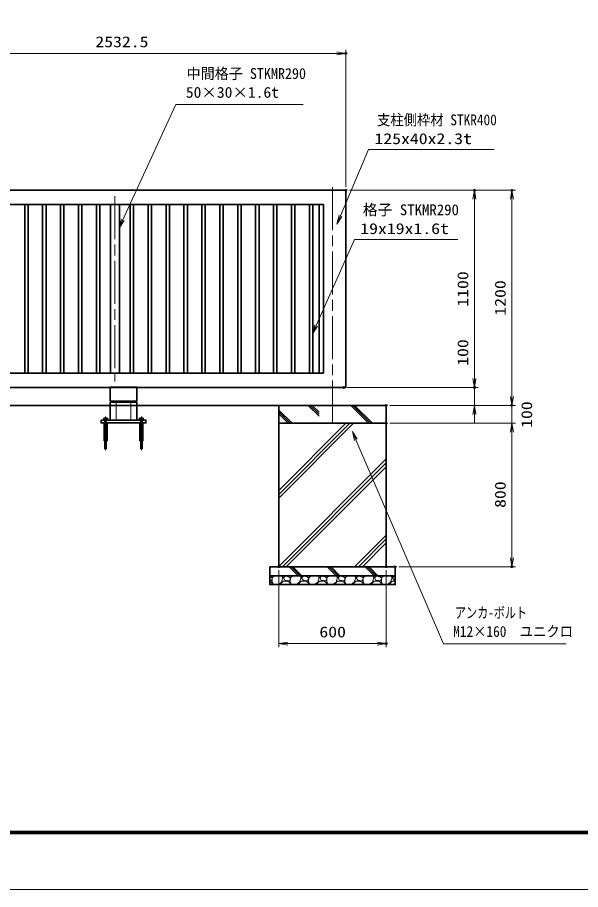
# Model space of a CAD drawing. Units: millimetres at full size. Extents: x -5940 to 5940, y -4200 to 4200.
# Drawn here: x -2782 to 361, y -4200 to 665 of the extents above; entities that cross this region are included whole.
import ezdxf
from ezdxf.enums import TextEntityAlignment as Align

# ---------------------------------------------------------------- set-up
doc = ezdxf.new("R2010")
doc.units = ezdxf.units.MM
doc.header["$LTSCALE"] = 20
doc.header["$PDMODE"] = 32
doc.header["$PDSIZE"] = 10
doc.linetypes.add('DASHED', pattern=[7.5, 6, -1.5])
doc.linetypes.add('USER1', pattern=[18, 12, -1.5, 3, -1.5])
for name, color, linetype, lineweight in [('0-0_D-TTL', 7, 'Continuous', 18), ('0-1_軸線', 200, 'USER1', 15), ('0-2_外形線', 7, 'Continuous', 35), ('0-3_寸法線', 4, 'Continuous', 18), ('0-4_0', 7, 'Continuous', 18), ('0-9_細線', 2, 'Continuous', 35), ('0-A_隠れ線', 140, 'DASHED', 18), ('0-B_ハッチング', 253, 'Continuous', 13)]:
    doc.layers.add(name, color=color, linetype=linetype, lineweight=lineweight)
doc.layers.add('0-5_Defpoints', color=7, linetype='Continuous')
doc.styles.add('ＭＳ ゴシック', font='')
doc.styles.get('ＭＳ ゴシック').set_extended_font_data('MS Gothic')

# ---------------------------------------------------------------- blocks, each defined once
blk = doc.blocks.new('PROFSP005ACXU6')
at = {"layer": '0-2_外形線'}
for p, q in [((12, 166), (12, 0)), ((199.9, 103.9), (12, 103.9)), ((12, -166), (12, 0)), ((216, 0), (216, 180)), ((199.9, -103.9), (12, -103.9))]:
    blk.add_line(p, q, dxfattribs=at)
for points in [[(108, 207.8), (12, 207.8), (12, 166), (0, 166), (0, 0)], [(108, -207.8), (12, -207.8), (12, -166), (0, -166), (0, 0)], [(216, 180), (199.9, 207.8), (108, 207.8)], [(216, 0), (216, -180), (199.9, -207.8), (108, -207.8)]]:
    blk.add_lwpolyline(points, dxfattribs=at)
for centre, radius, start, end in [((124, 155.9), 92, 325.61587, 34.38413), ((-127.9, 0), 343.9, 342.41211, 17.58789), ((124, -155.9), 92, 325.61587, 34.38413)]:
    blk.add_arc(centre, radius, start, end, dxfattribs=at)
blk = doc.blocks.new('A$C7A822601')
at = {"layer": '0-4_0', "rotation": 90}
blk.add_blockref('PROFSP005ACXU6', (0, 0), dxfattribs=at)
blk = doc.blocks.new('A$C6D307EEA')
at = {"layer": '0-1_軸線'}
for p, q in [((-25323.8, 755.6), (-25323.8, -3002)), ((-21323.8, 755.6), (-21323.8, -3002))]:
    blk.add_line(p, q, dxfattribs=at)
at = {"layer": '0-2_外形線'}
for p, q in [((-24823.8, 4048.8), (-24823.8, 2468.8)), ((-24823.8, 4048.8), (-21823.8, 4048.8)), ((-21823.8, 4048.8), (-21823.8, 2468.8)), ((-21823.8, 2468.8), (-24823.8, 2468.8)), ((-21823.8, 2368.8), (-24823.8, 2368.8)), ((-24823.8, 2368.8), (-24823.8, 368.8)), ((-21823.8, 2368.8), (-21823.8, 368.8))]:
    blk.add_line(p, q, dxfattribs=at)
blk.add_lwpolyline([(-25823.8, 368.8), (-20823.8, 368.8), (-20823.8, 48.8), (-25823.8, 48.8)], close=True, dxfattribs=at)
at = {"layer": '0-9_細線'}
for p, q in [((-24149.8, 2468.8), (-24149.8, 2368.8)), ((-22497.8, 2468.8), (-22497.8, 2368.8))]:
    blk.add_line(p, q, dxfattribs=at)
at = {"layer": '0-A_隠れ線'}
for p, q in [((-24149.8, 2368.8), (-24149.8, 368.8)), ((-22497.8, 2368.8), (-22497.8, 368.8)), ((-25443.8, 368.8), (-25443.8, 48.8)), ((-25443.8, 48.8), (-25443.8, -2831.2)), ((-25203.8, 368.8), (-25203.8, 48.8)), ((-25203.8, -2831.2), (-25203.8, 48.8)), ((-21523.8, 48.8), (-21523.8, -1951.2)), ((-21443.8, 368.8), (-21443.8, 48.8)), ((-21203.8, 368.8), (-21203.8, 48.8)), ((-21203.8, -2831.2), (-21203.8, 48.8)), ((-21123.8, -1951.2), (-21123.8, 48.8)), ((-25443.8, -2831.2), (-25203.8, -2831.2)), ((-21523.8, -1951.2), (-21123.8, -1951.2))]:
    blk.add_line(p, q, dxfattribs=at)
for points in [[(-25523.8, 48.8), (-25523.8, -1951.2), (-25123.8, -1951.2), (-25123.8, 48.8)], [(-21443.8, 48.8), (-21443.8, -2831.2), (-21203.8, -2831.2)]]:
    blk.add_lwpolyline(points, dxfattribs=at)
at = {"layer": '0-9_細線'}
for p in [(-25323.8, 368.8), (-21323.8, 368.8)]:
    blk.add_blockref('A$C7A822601', p, dxfattribs=at)
blk = doc.blocks.new('_Open')
at = {"layer": '0-4_0'}
blk.add_line((-20, 3.333), (0, 0), dxfattribs=at)
blk.add_lwpolyline([(-20, -3.333), (0, 0), (-20, 0)], dxfattribs=at)
blk = doc.blocks.new('S37')
at = {"layer": '0-3_寸法線'}
for points in [[(-16267636.7, 54935164.4), (-16281319.1, 54935164.4), (-16291113.7, 54957903.2), (-16291509.3, 54958821.6)], [(-16290960.7, 54957969.2), (-16291509.3, 54958821.6), (-16291266.8, 54957837.3)]]:
    blk.add_lwpolyline(points, dxfattribs=at)
at = {"layer": '0-3_寸法線', "color": 254, "style": 'ＭＳ ゴシック'}
for s, width, p in [('アンカ-ボルト', 0.75, (-16280059.1, 54937661.2)), ('M12×160\u3000ユニクロ', 0.9, (-16280251.1, 54935561.2))]:
    blk.add_text(s, height=1212, dxfattribs=dict(at, width=width)).set_placement(p, align=Align.BOTTOM_LEFT)
blk = doc.blocks.new('S40')
at = {"layer": '0-3_寸法線'}
for points in [[(-16275671.3, 54990297.7), (-16289701.1, 54990297.7), (-16292844.6, 54982898.9), (-16293235.6, 54981978.6)], [(-16292998, 54982964.1), (-16293235.6, 54981978.6), (-16292691.2, 54982833.8)]]:
    blk.add_lwpolyline(points, dxfattribs=at)
at = {"layer": '0-3_寸法線', "color": 254, "style": 'ＭＳ ゴシック'}
for s, width, p in [('支柱側枠材 STKR400', 0.9, (-16288756.1, 54992637)), ('125x40x2.3t', 1.2, (-16289044.1, 54990537))]:
    blk.add_text(s, height=1212, dxfattribs=dict(at, width=width)).set_placement(p, align=Align.BOTTOM_LEFT)
blk = doc.blocks.new('S41')
at = {"layer": '0-3_寸法線'}
for points in [[(-16279730.6, 54980264.1), (-16291283.6, 54980264.1), (-16295558.5, 54970665.4), (-16295965.4, 54969751.9)], [(-16295710.8, 54970733.2), (-16295965.4, 54969751.9), (-16295406.3, 54970597.6)]]:
    blk.add_lwpolyline(points, dxfattribs=at)
at = {"layer": '0-3_寸法線', "color": 254, "style": 'ＭＳ ゴシック'}
blk.add_text('格子 STKMR290', height=1212, dxfattribs=at).set_placement((-16290338.6, 54982603.4), align=Align.BOTTOM_LEFT)
at = {"layer": '0-3_寸法線', "color": 254, "style": 'ＭＳ ゴシック', "width": 1.2}
blk.add_text('19x19x1.6t', height=1212, dxfattribs=at).set_placement((-16290626.6, 54980503.4), align=Align.BOTTOM_LEFT)
blk = doc.blocks.new('S43')
at = {"layer": '0-3_寸法線'}
for points in [[(-16296986, 54995309.2), (-16311206, 54995309.2), (-16317131.3, 54982442.7), (-16317549.6, 54981534.4)], [(-16317282.7, 54982512.4), (-16317549.6, 54981534.4), (-16316979.9, 54982373)]]:
    blk.add_lwpolyline(points, dxfattribs=at)
at = {"layer": '0-3_寸法線', "color": 254, "style": 'ＭＳ ゴシック'}
for s, width, p in [('中間格子 STKMR290', 0.95, (-16310013.2, 54997806)), ('50×30×1.6t', 1.05, (-16310090, 54995706))]:
    blk.add_text(s, height=1212, dxfattribs=dict(at, width=width)).set_placement(p, align=Align.BOTTOM_LEFT)

msp = doc.modelspace()

# ---------------------------------------------------------------- linework, layer by layer
at = {"layer": '0-0_D-TTL'}
for points in [[(-5940, -4200), (5940, -4200), (5940, 4200), (-5940, 4200)], [(-5558.14, 3889.71), (5558.14, 3889.71), (5558.14, -3888.86), (-5558.14, -3888.86)], [(-5554.61, 3886.18), (5554.61, 3886.18), (5554.61, -3885.32), (-5554.61, -3885.32)], [(-5551.07, 3882.64), (5551.07, 3882.64), (5551.07, -3881.79), (-5551.07, -3881.79)], [(-5547.54, 3879.11), (5547.54, 3879.11), (5547.54, -3878.25), (-5547.54, -3878.25)], [(-5544, 3875.57), (5544, 3875.57), (5544, -3874.71), (-5544, -3874.71)]]:
    msp.add_lwpolyline(points, close=True, dxfattribs=at)
at = {"layer": '0-1_軸線'}
for p, q in [((-1023.52, -281.11), (-1023.52, -1617.68)), ((-2237.27, -332.17), (-2237.27, -1366.17))]:
    msp.add_line(p, q, dxfattribs=at)
at = {"layer": '0-2_外形線'}
for p, q in [((-3481.02, -299.17), (-948.52, -299.17)), ((-948.52, -299.17), (-948.52, -1399.17)), ((-3401.02, -379.17), (-1073.52, -379.17)), ((-1073.52, -379.17), (-1073.52, -1319.17)), ((-1073.52, -1319.17), (-3401.02, -1319.17)), ((-948.52, -1399.17), (-3481.02, -1399.17)), ((-3823.52, -1499.17), (-723.52, -1499.17))]:
    msp.add_line(p, q, dxfattribs=at)
for points in [[(-2741.15, -1319.17), (-2722.15, -1319.17), (-2722.15, -379.17), (-2741.15, -379.17)], [(-2641.15, -1319.17), (-2622.15, -1319.17), (-2622.15, -379.17), (-2641.15, -379.17)], [(-2541.15, -1319.17), (-2522.15, -1319.17), (-2522.15, -379.17), (-2541.15, -379.17)], [(-2441.15, -1319.17), (-2422.15, -1319.17), (-2422.15, -379.17), (-2441.15, -379.17)], [(-2341.15, -1319.17), (-2322.15, -1319.17), (-2322.15, -379.17), (-2341.15, -379.17)], [(-2262.27, -1319.17), (-2212.27, -1319.17), (-2212.27, -379.17), (-2262.27, -379.17)], [(-2133.4, -1319.17), (-2152.4, -1319.17), (-2152.4, -379.17), (-2133.4, -379.17)], [(-2033.4, -1319.17), (-2052.4, -1319.17), (-2052.4, -379.17), (-2033.4, -379.17)], [(-1933.4, -1319.17), (-1952.4, -1319.17), (-1952.4, -379.17), (-1933.4, -379.17)], [(-1833.4, -1319.17), (-1852.4, -1319.17), (-1852.4, -379.17), (-1833.4, -379.17)], [(-1733.4, -1319.17), (-1752.4, -1319.17), (-1752.4, -379.17), (-1733.4, -379.17)], [(-1652.4, -1319.17), (-1633.4, -1319.17), (-1633.4, -379.17), (-1652.4, -379.17)], [(-1552.4, -1319.17), (-1533.4, -1319.17), (-1533.4, -379.17), (-1552.4, -379.17)], [(-1452.4, -1319.17), (-1433.4, -1319.17), (-1433.4, -379.17), (-1452.4, -379.17)], [(-1352.4, -1319.17), (-1333.4, -1319.17), (-1333.4, -379.17), (-1352.4, -379.17)], [(-1252.4, -1319.17), (-1233.4, -1319.17), (-1233.4, -379.17), (-1252.4, -379.17)], [(-1152.4, -1319.17), (-1133.4, -1319.17), (-1133.4, -379.17), (-1152.4, -379.17)], [(-1323.52, -1599.17), (-723.52, -1599.17), (-723.52, -1499.17), (-1323.52, -1499.17)], [(-1323.52, -1599.17), (-723.52, -1599.17), (-723.52, -2399.17), (-1323.52, -2399.17)], [(-1373.52, -2399.17), (-673.52, -2399.17), (-673.52, -2449.17), (-1373.52, -2449.17)], [(-673.52, -2449.17), (-1373.52, -2449.17), (-1373.52, -2499.17), (-673.52, -2499.17)]]:
    msp.add_lwpolyline(points, close=True, dxfattribs=at)
at = {"layer": '0-3_寸法線'}
for p, q in [((-3481.02, 464.2), (-948.52, 464.2)), ((-948.52, -279.17), (-948.52, 484.2)), ((-928.52, -299.17), (-211.17, -299.17)), ((-928.52, -299.17), (-2.43, -299.17)), ((-231.17, -1399.17), (-231.17, -299.17)), ((-22.43, -1499.17), (-22.43, -299.17)), ((-231.17, -1349.17), (-231.17, -1299.17)), ((-941.02, -1399.17), (-211.17, -1399.17)), ((-941.02, -1399.17), (-211.17, -1399.17)), ((-231.17, -1499.17), (-231.17, -1399.17)), ((-22.43, -1449.17), (-22.43, -1399.17)), ((-703.52, -1499.17), (-211.17, -1499.17)), ((-703.52, -1499.17), (-2.43, -1499.17)), ((-703.52, -1499.17), (-2.43, -1499.17)), ((-22.43, -1599.17), (-22.43, -1499.17)), ((-231.17, -1549.17), (-231.17, -1599.17)), ((-703.52, -1599.17), (-2.43, -1599.17)), ((-703.52, -1599.17), (-2.43, -1599.17)), ((-22.43, -1599.17), (-22.43, -2399.17)), ((-22.43, -1649.17), (-22.43, -1699.17)), ((-1323.52, -2419.17), (-1323.52, -2847.77)), ((-723.52, -2419.17), (-723.52, -2847.77)), ((-653.52, -2399.17), (-2.43, -2399.17)), ((-1323.52, -2827.77), (-723.52, -2827.77))]:
    msp.add_line(p, q, dxfattribs=at)
at = {"layer": '0-5_Defpoints'}
for p in [(-948.52, 464.2), (-948.52, -299.17), (-948.52, -299.17), (-231.17, -299.17), (-22.43, -299.17), (-961.02, -1399.17), (-231.17, -1399.17), (-723.52, -1499.17), (-22.43, -1499.17), (-723.52, -1599.17), (-1323.52, -2399.17), (-723.52, -2399.17), (-673.52, -2399.17), (-22.43, -2399.17), (-723.52, -2827.77)]:
    msp.add_point(p, dxfattribs=at)
at = {"layer": '0-9_細線'}
msp.add_line((-1098.52, -379.17), (-1098.52, -1319.17), dxfattribs=at)
at = {"layer": '0-B_ハッチング'}
for p, q in [((-1098.52, -1559.54), (-1158.9, -1499.17)), ((-1098.52, -1548.67), (-1148.02, -1499.17)), ((-1098.52, -1537.79), (-1137.15, -1499.17)), ((-821.77, -1599.17), (-921.77, -1499.17)), ((-810.89, -1599.17), (-910.89, -1499.17)), ((-800.02, -1599.17), (-900.02, -1499.17)), ((-1249.28, -1599.17), (-1323.52, -1524.92)), ((-1260.16, -1599.17), (-1323.52, -1535.8)), ((-1271.03, -1599.17), (-1323.52, -1546.67)), ((-1323.52, -1973.72), (-948.97, -1599.17)), ((-1323.52, -1995.47), (-927.22, -1599.17)), ((-1323.52, -2017.22), (-905.47, -1599.17)), ((-1323.52, -2397.98), (-723.52, -1797.98)), ((-1302.96, -2399.17), (-723.52, -1819.73)), ((-1281.21, -2399.17), (-723.52, -1841.48)), ((-900.44, -2399.17), (-723.52, -2222.25)), ((-878.69, -2399.17), (-723.52, -2244)), ((-856.94, -2399.17), (-723.52, -2265.75)), ((-1215.68, -2449.17), (-1265.68, -2399.17)), ((-1204.8, -2449.17), (-1254.8, -2399.17)), ((-1193.93, -2449.17), (-1243.93, -2399.17)), ((-1003.54, -2449.17), (-1053.54, -2399.17)), ((-992.67, -2449.17), (-1042.67, -2399.17)), ((-981.79, -2449.17), (-1031.79, -2399.17)), ((-791.41, -2449.17), (-841.41, -2399.17)), ((-780.54, -2449.17), (-830.54, -2399.17)), ((-769.66, -2449.17), (-819.66, -2399.17)), ((-1368.56, -2454.89), (-1373.52, -2454.14)), ((-1373.52, -2476.27), (-1365.51, -2477.23)), ((-1373.52, -2480.05), (-1361.45, -2488.41)), ((-1360.43, -2462), (-1368.56, -2454.89)), ((-1365.51, -2477.24), (-1360.43, -2468.1)), ((-1359.42, -2460.98), (-1360.43, -2482.32)), ((-1360.43, -2468.1), (-1360.43, -2462)), ((-1346.46, -2449.17), (-1359.41, -2460.99)), ((-1317.38, -2499.17), (-1299.47, -2479.27)), ((-1308.62, -2485.37), (-1300.49, -2459.97)), ((-1300.49, -2459.97), (-1307.09, -2449.17)), ((-1299.47, -2479.27), (-1273.06, -2479.27)), ((-1298.92, -2449.17), (-1297.44, -2452.86)), ((-1297.44, -2452.86), (-1291.29, -2449.17)), ((-1287.28, -2451.84), (-1297.44, -2462)), ((-1297.44, -2462), (-1289.31, -2474.19)), ((-1289.31, -2474.18), (-1263.91, -2477.23)), ((-1266.96, -2454.89), (-1287.28, -2451.84)), ((-1273.06, -2479.27), (-1259.85, -2488.41)), ((-1258.83, -2462), (-1266.96, -2454.89)), ((-1263.91, -2477.24), (-1258.83, -2468.1)), ((-1257.82, -2460.98), (-1258.83, -2482.32)), ((-1258.83, -2468.1), (-1258.83, -2462)), ((-1244.86, -2449.17), (-1257.81, -2460.99)), ((-1215.78, -2499.17), (-1197.87, -2479.27)), ((-1207.02, -2485.37), (-1198.89, -2459.97)), ((-1198.89, -2459.97), (-1205.49, -2449.17)), ((-1197.87, -2479.27), (-1171.46, -2479.27)), ((-1197.32, -2449.17), (-1195.84, -2452.86)), ((-1195.84, -2452.86), (-1189.69, -2449.17)), ((-1185.68, -2451.84), (-1195.84, -2462)), ((-1195.84, -2462), (-1187.71, -2474.19)), ((-1187.71, -2474.18), (-1162.31, -2477.23)), ((-1165.36, -2454.89), (-1185.68, -2451.84)), ((-1171.46, -2479.27), (-1158.25, -2488.41)), ((-1157.23, -2462), (-1165.36, -2454.89)), ((-1162.31, -2477.24), (-1157.23, -2468.1)), ((-1156.22, -2460.98), (-1157.23, -2482.32)), ((-1157.23, -2468.1), (-1157.23, -2462)), ((-1143.26, -2449.17), (-1156.21, -2460.99)), ((-1114.18, -2499.17), (-1096.27, -2479.27)), ((-1105.42, -2485.37), (-1097.29, -2459.97)), ((-1097.29, -2459.97), (-1103.89, -2449.17)), ((-1096.27, -2479.27), (-1069.86, -2479.27)), ((-1095.72, -2449.17), (-1094.24, -2452.86)), ((-1094.24, -2452.86), (-1088.09, -2449.17)), ((-1084.08, -2451.84), (-1094.24, -2462)), ((-1094.24, -2462), (-1086.11, -2474.19)), ((-1086.11, -2474.18), (-1060.71, -2477.23)), ((-1063.76, -2454.89), (-1084.08, -2451.84)), ((-1069.86, -2479.27), (-1056.65, -2488.41)), ((-1055.63, -2462), (-1063.76, -2454.89)), ((-1060.71, -2477.24), (-1055.63, -2468.1)), ((-1054.62, -2460.98), (-1055.63, -2482.32)), ((-1055.63, -2468.1), (-1055.63, -2462)), ((-1041.66, -2449.17), (-1054.61, -2460.99)), ((-1012.58, -2499.17), (-994.67, -2479.27)), ((-1003.82, -2485.37), (-995.69, -2459.97)), ((-995.69, -2459.97), (-1002.29, -2449.17)), ((-994.67, -2479.27), (-968.26, -2479.27)), ((-994.12, -2449.17), (-992.64, -2452.86)), ((-992.64, -2452.86), (-986.49, -2449.17)), ((-982.48, -2451.84), (-992.64, -2462)), ((-992.64, -2462), (-984.51, -2474.19)), ((-984.51, -2474.18), (-959.11, -2477.23)), ((-962.16, -2454.89), (-982.48, -2451.84)), ((-968.26, -2479.27), (-955.05, -2488.41)), ((-954.03, -2462), (-962.16, -2454.89)), ((-959.11, -2477.24), (-954.03, -2468.1)), ((-953.02, -2460.98), (-954.03, -2482.32)), ((-954.03, -2468.1), (-954.03, -2462)), ((-940.06, -2449.17), (-953.01, -2460.99)), ((-910.98, -2499.17), (-893.07, -2479.27)), ((-902.22, -2485.37), (-894.09, -2459.97)), ((-894.09, -2459.97), (-900.69, -2449.17)), ((-893.07, -2479.27), (-866.66, -2479.27)), ((-892.52, -2449.17), (-891.04, -2452.86)), ((-891.04, -2452.86), (-884.89, -2449.17)), ((-880.88, -2451.84), (-891.04, -2462)), ((-891.04, -2462), (-882.91, -2474.19)), ((-882.91, -2474.18), (-857.51, -2477.23)), ((-860.56, -2454.89), (-880.88, -2451.84)), ((-866.66, -2479.27), (-853.45, -2488.41)), ((-852.43, -2462), (-860.56, -2454.89)), ((-857.51, -2477.24), (-852.43, -2468.1)), ((-851.42, -2460.98), (-852.43, -2482.32)), ((-852.43, -2468.1), (-852.43, -2462)), ((-838.46, -2449.17), (-851.41, -2460.99)), ((-809.38, -2499.17), (-791.47, -2479.27)), ((-800.62, -2485.37), (-792.49, -2459.97)), ((-792.49, -2459.97), (-799.09, -2449.17)), ((-791.47, -2479.27), (-765.06, -2479.27)), ((-790.92, -2449.17), (-789.44, -2452.86)), ((-789.44, -2452.86), (-783.29, -2449.17)), ((-779.28, -2451.84), (-789.44, -2462)), ((-789.44, -2462), (-781.31, -2474.19)), ((-781.31, -2474.18), (-755.91, -2477.23)), ((-758.96, -2454.89), (-779.28, -2451.84)), ((-765.06, -2479.27), (-751.85, -2488.41)), ((-750.83, -2462), (-758.96, -2454.89)), ((-755.91, -2477.24), (-750.83, -2468.1)), ((-749.82, -2460.98), (-750.83, -2482.32)), ((-750.83, -2468.1), (-750.83, -2462)), ((-736.86, -2449.17), (-749.81, -2460.99)), ((-707.78, -2499.17), (-689.87, -2479.27)), ((-699.02, -2485.37), (-690.89, -2459.97)), ((-690.89, -2459.97), (-697.49, -2449.17)), ((-689.87, -2479.27), (-673.52, -2479.27)), ((-689.32, -2449.17), (-687.84, -2452.86)), ((-687.84, -2452.86), (-681.69, -2449.17)), ((-677.68, -2451.84), (-687.84, -2462)), ((-687.84, -2462), (-679.71, -2474.19)), ((-679.71, -2474.18), (-673.52, -2474.93)), ((-673.52, -2452.46), (-677.68, -2451.84)), ((-1361.45, -2488.42), (-1364.52, -2499.17)), ((-1360.43, -2482.32), (-1353.34, -2499.17)), ((-1326.47, -2499.17), (-1308.62, -2485.37)), ((-1259.85, -2488.42), (-1262.92, -2499.17)), ((-1258.83, -2482.32), (-1251.74, -2499.17)), ((-1224.87, -2499.17), (-1207.02, -2485.37)), ((-1158.25, -2488.42), (-1161.32, -2499.17)), ((-1157.23, -2482.32), (-1150.14, -2499.17)), ((-1123.27, -2499.17), (-1105.42, -2485.37)), ((-1056.65, -2488.42), (-1059.72, -2499.17)), ((-1055.63, -2482.32), (-1048.54, -2499.17)), ((-1021.67, -2499.17), (-1003.82, -2485.37)), ((-955.05, -2488.42), (-958.12, -2499.17)), ((-954.03, -2482.32), (-946.94, -2499.17)), ((-920.07, -2499.17), (-902.22, -2485.37)), ((-853.45, -2488.42), (-856.52, -2499.17)), ((-852.43, -2482.32), (-845.34, -2499.17)), ((-818.47, -2499.17), (-800.62, -2485.37)), ((-751.85, -2488.42), (-754.92, -2499.17)), ((-750.83, -2482.32), (-743.74, -2499.17)), ((-716.87, -2499.17), (-699.02, -2485.37))]:
    msp.add_line(p, q, dxfattribs=at)

# ---------------------------------------------------------------- block references
at = {"layer": '0-2_外形線', "xscale": 0.05, "yscale": 0.05}
msp.add_blockref('A$C6D307EEA', (-1023.52, -1599.17), dxfattribs=at)
at = {"layer": '0-3_寸法線'}
for name, p, xscale, yscale in [('_Open', (-948.52, 464.2), 2.5, 2.5), ('S43', (813662.76, -2749586.79), 0.05, 0.05), ('S40', (813662.76, -2749586.79), 0.05, 0.05), ('S41', (813662.76, -2749586.79), 0.05, 0.05), ('S37', (813662.76, -2749586.79), 0.05, 0.05), ('_Open', (-723.52, -2827.77), 2.5, 2.5)]:
    msp.add_blockref(name, p, dxfattribs=dict(at, xscale=xscale, yscale=yscale))
at = {"layer": '0-3_寸法線', "xscale": 2.5, "yscale": 2.5}
for p, rotation in [((-231.17, -299.17), 90), ((-22.43, -299.17), 90), ((-231.17, -1399.17), 270), ((-231.17, -1399.17), 270), ((-22.43, -1499.17), 270), ((-22.43, -1499.17), 270), ((-231.17, -1499.17), 90), ((-22.43, -1599.17), 90), ((-22.43, -1599.17), 90), ((-22.43, -2399.17), 270), ((-1323.52, -2827.77), 180)]:
    msp.add_blockref('_Open', p, dxfattribs=dict(at, rotation=rotation))

# ---------------------------------------------------------------- texts
at = {"layer": '0-3_寸法線', "color": 254, "style": 'ＭＳ ゴシック', "width": 1.2}
for s, p in [('2532.5', (-2346.77, 480.54)), ('600', (-1096.72, -2811.42))]:
    msp.add_text(s, height=60.56, dxfattribs=at).set_placement(p, align=Align.BOTTOM_LEFT)
for s, p in [('1100', (-247.51, -948.77)), ('1200', (-38.78, -998.77)), ('100', (-247.51, -1278.57)), ('100', (108.75, -1624.77)), ('800', (-38.78, -2071.17))]:
    msp.add_text(s, height=60.56, rotation=90, dxfattribs=at).set_placement(p, align=Align.BOTTOM_LEFT)

doc.saveas('drawing.dxf')
